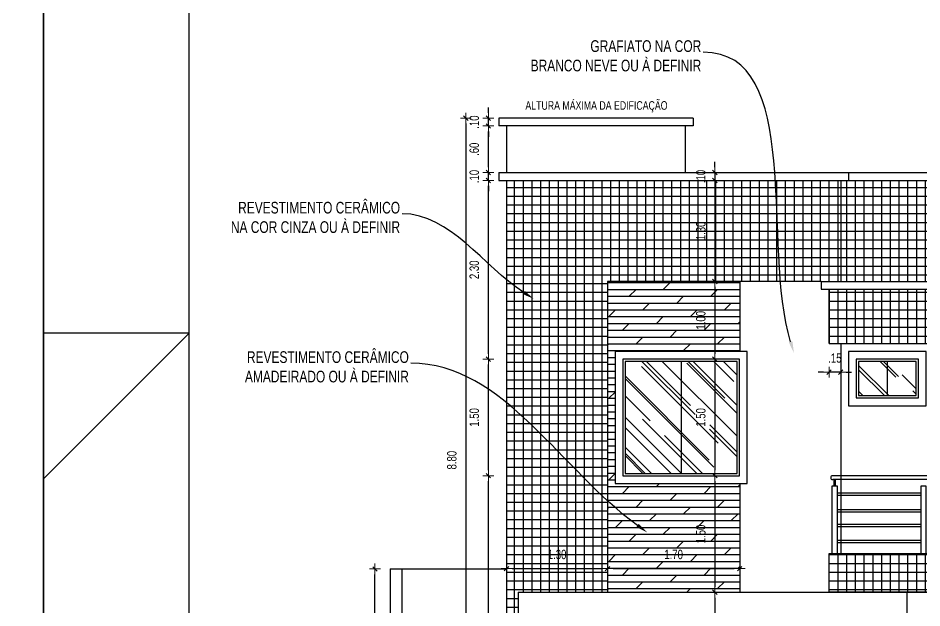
# Model space of a CAD drawing. Extents: x 425 to 531, y 796 to 840.
# Drawn here: x 471.77 to 483.4, y 814.48 to 822.07 of the extents above; entities that cross this region are included whole.
import ezdxf
from ezdxf import colors
from ezdxf.entities.mleader import LeaderData, LeaderLine
from ezdxf.math import Vec2, Vec3

# ---------------------------------------------------------------- set-up
doc = ezdxf.new("R2010")
doc.units = 0
doc.header["$MEASUREMENT"] = 0
doc.header["$PDSIZE"] = -5
doc.linetypes.add('CONTINU', pattern=[0])
doc.layers.get('0').update_dxf_attribs({"linetype": 'CONTINUOUS'})
doc.layers.get('Defpoints').update_dxf_attribs({"linetype": 'CONTINUOUS'})
for name, color, linetype in [('COTA', 7, 'CONTINUOUS'), ('Indic_Corte_Vista', 2, 'CONTINUOUS'), ('VIGA H20', 2, 'CONTINUOUS')]:
    doc.layers.add(name, color=color, linetype=linetype)
doc.layers.add('E-Pen-C', color=4, linetype='CONTINUOUS', lineweight=15)
doc.layers.add('E-Pen-G', color=3, linetype='CONTINUOUS', lineweight=30)
doc.styles.add('F2', font='swisscl.ttf')
doc.dimstyles.new('DIMENSION-1', dxfattribs={"dimtxt": 0.11, "dimasz": 0.07, "dimexe": 1, "dimexo": 0, "dimgap": 0.12, "dimtad": 1, "dimzin": 7, "dimdsep": 46, "dimtxsty": 'F2', "dimblk1": 'TRACO', "dimblk2": 'TRACO', "dimsah": 1, "dimcen": 1, "dimse1": 1, "dimse2": 1, "dimclrd": 256, "dimclre": 256, "dimclrt": 6, "dimadec": 0, "dimazin": 0, "dimtfac": 1, "dimtix": 1, "dimtmove": 2, "dimatfit": 3, "dimldrblk": 'TRACO', "dimfxl": 1, "dimtolj": 1, "dimtzin": 0, "dimarcsym": 0})
pattern_1 = [(180, (-0.29994, 0.1), (-1e-17, -0.1125), []), (270, (-0.29994, 0.1), (0.1125, -1e-17), [])]

# ---------------------------------------------------------------- blocks, each defined once
blk = doc.blocks.new('TRACO')
at = {"layer": 'E-Pen-C'}
for p, q in [((-1, 0), (1, 0)), ((0, 1), (0, -1))]:
    blk.add_line(p, q, dxfattribs=at)
at = {"layer": 'E-Pen-G'}
blk.add_line((-0.42, -0.42), (0.42, 0.42), dxfattribs=at)
blk = doc.blocks.new('*D178')
at = {"color": 4, "linetype": 'Continuous', "lineweight": -2, "transparency": 16777216}
blk.add_line((476.365, 812.048), (476.365, 814.908), dxfattribs=at)
at = {"layer": 'Defpoints', "color": 0, "linetype": 'CONTINU', "transparency": 16777216}
for p in [(476.365, 814.978), (476.559, 814.978), (476.559, 811.978)]:
    blk.add_point(p, dxfattribs=at)
at = {"color": 4, "linetype": 'CONTINU', "lineweight": -2, "transparency": 16777216, "xscale": 0.07, "yscale": 0.07, "zscale": 0.07}
for p, rotation in [((476.365, 814.978), 90), ((476.365, 811.978), 270)]:
    blk.add_blockref('TRACO', p, dxfattribs=dict(at, rotation=rotation))
at = {"color": 4, "linetype": 'CONTINU', "transparency": 16777216, "insert": (476.183, 813.478), "char_height": 0.12, "attachment_point": 5, "rotation": 90, "style": 'F2'}
blk.add_mtext('\\A1;3.00', dxfattribs=at)
blk = doc.blocks.new('*D179')
at = {"color": 4, "linetype": 'Continuous', "lineweight": -2, "transparency": 16777216}
blk.add_line((477.824, 812.048), (477.824, 816.108), dxfattribs=at)
at = {"layer": 'Defpoints', "color": 0, "linetype": 'CONTINU', "transparency": 16777216}
for p in [(477.824, 816.178), (478.059, 816.178), (478.059, 811.978)]:
    blk.add_point(p, dxfattribs=at)
at = {"color": 4, "linetype": 'CONTINU', "lineweight": -2, "transparency": 16777216, "xscale": 0.07, "yscale": 0.07, "zscale": 0.07}
for p, rotation in [((477.824, 816.178), 90), ((477.824, 811.978), 270)]:
    blk.add_blockref('TRACO', p, dxfattribs=dict(at, rotation=rotation))
at = {"color": 4, "linetype": 'CONTINU', "transparency": 16777216, "insert": (477.643, 814.078), "char_height": 0.12, "attachment_point": 5, "rotation": 90, "style": 'F2'}
blk.add_mtext('\\A1;4.20', dxfattribs=at)
blk = doc.blocks.new('*D180')
at = {"color": 4, "linetype": 'Continuous', "lineweight": -2, "transparency": 16777216}
blk.add_line((477.824, 816.248), (477.824, 817.608), dxfattribs=at)
at = {"layer": 'Defpoints', "color": 0, "linetype": 'CONTINU', "transparency": 16777216}
for p in [(477.824, 817.678), (478.059, 817.678), (478.059, 816.178)]:
    blk.add_point(p, dxfattribs=at)
at = {"color": 4, "linetype": 'CONTINU', "lineweight": -2, "transparency": 16777216, "xscale": 0.07, "yscale": 0.07, "zscale": 0.07}
for p, rotation in [((477.824, 817.678), 90), ((477.824, 816.178), 270)]:
    blk.add_blockref('TRACO', p, dxfattribs=dict(at, rotation=rotation))
at = {"color": 4, "linetype": 'CONTINU', "transparency": 16777216, "insert": (477.643, 816.928), "char_height": 0.12, "attachment_point": 5, "rotation": 90, "style": 'F2'}
blk.add_mtext('\\A1;1.50', dxfattribs=at)
blk = doc.blocks.new('*D181')
at = {"color": 4, "linetype": 'Continuous', "lineweight": -2, "transparency": 16777216}
blk.add_line((477.824, 817.748), (477.824, 819.908), dxfattribs=at)
at = {"layer": 'Defpoints', "color": 0, "linetype": 'CONTINU', "transparency": 16777216}
for p in [(477.824, 819.978), (478.059, 819.978), (478.059, 817.678)]:
    blk.add_point(p, dxfattribs=at)
at = {"color": 4, "linetype": 'CONTINU', "lineweight": -2, "transparency": 16777216, "xscale": 0.07, "yscale": 0.07, "zscale": 0.07}
for p, rotation in [((477.824, 819.978), 90), ((477.824, 817.678), 270)]:
    blk.add_blockref('TRACO', p, dxfattribs=dict(at, rotation=rotation))
at = {"color": 4, "linetype": 'CONTINU', "transparency": 16777216, "insert": (477.643, 818.828), "char_height": 0.12, "attachment_point": 5, "rotation": 90, "style": 'F2'}
blk.add_mtext('\\A1;2.30', dxfattribs=at)
blk = doc.blocks.new('*D182')
at = {"color": 4, "linetype": 'Continuous', "lineweight": -2, "transparency": 16777216}
for p, q in [((477.824, 820.148), (477.824, 820.218)), ((477.824, 819.978), (477.824, 820.078)), ((477.824, 819.908), (477.824, 819.838))]:
    blk.add_line(p, q, dxfattribs=at)
at = {"layer": 'Defpoints', "color": 0, "linetype": 'CONTINU', "transparency": 16777216}
for p in [(477.824, 820.078), (478.059, 820.078), (478.059, 819.978)]:
    blk.add_point(p, dxfattribs=at)
at = {"color": 4, "linetype": 'CONTINU', "lineweight": -2, "transparency": 16777216, "xscale": 0.07, "yscale": 0.07, "zscale": 0.07}
for p, rotation in [((477.824, 820.078), 270), ((477.824, 819.978), 90)]:
    blk.add_blockref('TRACO', p, dxfattribs=dict(at, rotation=rotation))
at = {"color": 4, "linetype": 'CONTINU', "transparency": 16777216, "insert": (477.643, 820.028), "char_height": 0.12, "attachment_point": 5, "rotation": 90, "style": 'F2'}
blk.add_mtext('\\A1;.10', dxfattribs=at)
blk = doc.blocks.new('*D183')
at = {"color": 4, "linetype": 'Continuous', "lineweight": -2, "transparency": 16777216}
for p, q in [((480.74, 820.148), (480.74, 820.218)), ((480.74, 820.078), (480.74, 819.978)), ((480.74, 819.908), (480.74, 819.838))]:
    blk.add_line(p, q, dxfattribs=at)
at = {"layer": 'Defpoints', "color": 0, "linetype": 'CONTINU', "transparency": 16777216}
for p in [(480.621, 820.078), (480.621, 819.978), (480.74, 819.978)]:
    blk.add_point(p, dxfattribs=at)
at = {"color": 4, "linetype": 'CONTINU', "lineweight": -2, "transparency": 16777216, "xscale": 0.07, "yscale": 0.07, "zscale": 0.07}
for p, rotation in [((480.74, 820.078), 270), ((480.74, 819.978), 90)]:
    blk.add_blockref('TRACO', p, dxfattribs=dict(at, rotation=rotation))
at = {"color": 4, "linetype": 'CONTINU', "transparency": 16777216, "insert": (480.559, 820.028), "char_height": 0.12, "attachment_point": 5, "rotation": 90, "style": 'F2'}
blk.add_mtext('\\A1;.10', dxfattribs=at)
blk = doc.blocks.new('*D184')
at = {"color": 4, "linetype": 'Continuous', "lineweight": -2, "transparency": 16777216}
blk.add_line((480.74, 819.908), (480.74, 818.748), dxfattribs=at)
at = {"layer": 'Defpoints', "color": 0, "linetype": 'CONTINU', "transparency": 16777216}
for p in [(480.621, 819.978), (480.74, 818.678), (481.059, 818.678)]:
    blk.add_point(p, dxfattribs=at)
at = {"color": 4, "linetype": 'CONTINU', "lineweight": -2, "transparency": 16777216, "xscale": 0.07, "yscale": 0.07, "zscale": 0.07}
for p, rotation in [((480.74, 819.978), 90), ((480.74, 818.678), 270)]:
    blk.add_blockref('TRACO', p, dxfattribs=dict(at, rotation=rotation))
at = {"color": 4, "linetype": 'CONTINU', "transparency": 16777216, "insert": (480.559, 819.328), "char_height": 0.12, "attachment_point": 5, "rotation": 90, "style": 'F2'}
blk.add_mtext('\\A1;1.30', dxfattribs=at)
blk = doc.blocks.new('*D185')
at = {"color": 4, "linetype": 'Continuous', "lineweight": -2, "transparency": 16777216}
blk.add_line((480.74, 818.608), (480.74, 817.748), dxfattribs=at)
at = {"layer": 'Defpoints', "color": 0, "linetype": 'CONTINU', "transparency": 16777216}
for p in [(481.059, 818.678), (480.74, 817.678), (481.055, 817.678)]:
    blk.add_point(p, dxfattribs=at)
at = {"color": 4, "linetype": 'CONTINU', "lineweight": -2, "transparency": 16777216, "xscale": 0.07, "yscale": 0.07, "zscale": 0.07}
for p, rotation in [((480.74, 818.678), 90), ((480.74, 817.678), 270)]:
    blk.add_blockref('TRACO', p, dxfattribs=dict(at, rotation=rotation))
at = {"color": 4, "linetype": 'CONTINU', "transparency": 16777216, "insert": (480.559, 818.178), "char_height": 0.12, "attachment_point": 5, "rotation": 90, "style": 'F2'}
blk.add_mtext('\\A1;1.00', dxfattribs=at)
blk = doc.blocks.new('*D186')
at = {"color": 4, "linetype": 'Continuous', "lineweight": -2, "transparency": 16777216}
blk.add_line((480.74, 817.608), (480.74, 816.248), dxfattribs=at)
at = {"layer": 'Defpoints', "color": 0, "linetype": 'CONTINU', "transparency": 16777216}
for p in [(481.055, 817.678), (480.74, 816.178), (481.055, 816.178)]:
    blk.add_point(p, dxfattribs=at)
at = {"color": 4, "linetype": 'CONTINU', "lineweight": -2, "transparency": 16777216, "xscale": 0.07, "yscale": 0.07, "zscale": 0.07}
for p, rotation in [((480.74, 817.678), 90), ((480.74, 816.178), 270)]:
    blk.add_blockref('TRACO', p, dxfattribs=dict(at, rotation=rotation))
at = {"color": 4, "linetype": 'CONTINU', "transparency": 16777216, "insert": (480.559, 816.928), "char_height": 0.12, "attachment_point": 5, "rotation": 90, "style": 'F2'}
blk.add_mtext('\\A1;1.50', dxfattribs=at)
blk = doc.blocks.new('*D187')
at = {"color": 4, "linetype": 'Continuous', "lineweight": -2, "transparency": 16777216}
blk.add_line((480.74, 816.108), (480.74, 814.748), dxfattribs=at)
at = {"layer": 'Defpoints', "color": 0, "linetype": 'CONTINU', "transparency": 16777216}
for p in [(481.055, 816.178), (480.74, 814.678), (481.059, 814.678)]:
    blk.add_point(p, dxfattribs=at)
at = {"color": 4, "linetype": 'CONTINU', "lineweight": -2, "transparency": 16777216, "xscale": 0.07, "yscale": 0.07, "zscale": 0.07}
for p, rotation in [((480.74, 816.178), 90), ((480.74, 814.678), 270)]:
    blk.add_blockref('TRACO', p, dxfattribs=dict(at, rotation=rotation))
at = {"color": 4, "linetype": 'CONTINU', "transparency": 16777216, "insert": (480.559, 815.428), "char_height": 0.12, "attachment_point": 5, "rotation": 90, "style": 'F2'}
blk.add_mtext('\\A1;1.50', dxfattribs=at)
blk = doc.blocks.new('*D188')
at = {"color": 4, "linetype": 'Continuous', "lineweight": -2, "transparency": 16777216}
blk.add_line((480.74, 814.608), (480.74, 812.148), dxfattribs=at)
at = {"layer": 'Defpoints', "color": 0, "linetype": 'CONTINU', "transparency": 16777216}
for p in [(481.059, 814.678), (480.74, 812.078), (483.209, 812.078)]:
    blk.add_point(p, dxfattribs=at)
at = {"color": 4, "linetype": 'CONTINU', "lineweight": -2, "transparency": 16777216, "xscale": 0.07, "yscale": 0.07, "zscale": 0.07}
for p, rotation in [((480.74, 814.678), 90), ((480.74, 812.078), 270)]:
    blk.add_blockref('TRACO', p, dxfattribs=dict(at, rotation=rotation))
at = {"color": 4, "linetype": 'CONTINU', "transparency": 16777216, "insert": (480.559, 813.378), "char_height": 0.12, "attachment_point": 5, "rotation": 90, "style": 'F2'}
blk.add_mtext('\\A1;2.60', dxfattribs=at)
blk = doc.blocks.new('*D190')
at = {"color": 4, "linetype": 'Continuous', "lineweight": -2, "transparency": 16777216}
blk.add_line((478.129, 814.982), (479.289, 814.982), dxfattribs=at)
at = {"layer": 'Defpoints', "color": 0, "linetype": 'CONTINU', "transparency": 16777216}
for p in [(478.059, 818.45), (479.359, 818.45), (479.359, 814.982)]:
    blk.add_point(p, dxfattribs=at)
at = {"color": 4, "linetype": 'CONTINU', "lineweight": -2, "transparency": 16777216, "xscale": 0.07, "yscale": 0.07, "zscale": 0.07, "rotation": 180}
blk.add_blockref('TRACO', (478.059, 814.982), dxfattribs=at)
at = {"color": 4, "linetype": 'CONTINU', "lineweight": -2, "transparency": 16777216, "xscale": 0.07, "yscale": 0.07, "zscale": 0.07}
blk.add_blockref('TRACO', (479.359, 814.982), dxfattribs=at)
at = {"color": 4, "linetype": 'CONTINU', "transparency": 16777216, "insert": (478.709, 815.164), "char_height": 0.12, "attachment_point": 5, "style": 'F2'}
blk.add_mtext('\\A1;1.30', dxfattribs=at)
blk = doc.blocks.new('*D191')
at = {"color": 4, "linetype": 'Continuous', "lineweight": -2, "transparency": 16777216}
blk.add_line((479.429, 814.982), (480.989, 814.982), dxfattribs=at)
at = {"layer": 'Defpoints', "color": 0, "linetype": 'CONTINU', "transparency": 16777216}
for p in [(479.359, 818.45), (481.059, 814.982), (481.059, 814.678)]:
    blk.add_point(p, dxfattribs=at)
at = {"color": 4, "linetype": 'CONTINU', "lineweight": -2, "transparency": 16777216, "xscale": 0.07, "yscale": 0.07, "zscale": 0.07, "rotation": 180}
blk.add_blockref('TRACO', (479.359, 814.982), dxfattribs=at)
at = {"color": 4, "linetype": 'CONTINU', "lineweight": -2, "transparency": 16777216, "xscale": 0.07, "yscale": 0.07, "zscale": 0.07}
blk.add_blockref('TRACO', (481.059, 814.982), dxfattribs=at)
at = {"color": 4, "linetype": 'CONTINU', "transparency": 16777216, "insert": (480.209, 815.164), "char_height": 0.12, "attachment_point": 5, "style": 'F2'}
blk.add_mtext('\\A1;1.70', dxfattribs=at)
blk = doc.blocks.new('*D193')
at = {"color": 4, "linetype": 'Continuous', "lineweight": -2, "transparency": 16777216}
for p, q in [((482.139, 817.511), (482.069, 817.511)), ((482.359, 817.511), (482.209, 817.511)), ((482.429, 817.511), (482.499, 817.511))]:
    blk.add_line(p, q, dxfattribs=at)
at = {"layer": 'Defpoints', "color": 0, "linetype": 'CONTINU', "transparency": 16777216}
for p in [(482.209, 817.878), (482.359, 817.878), (482.209, 817.511)]:
    blk.add_point(p, dxfattribs=at)
at = {"color": 4, "linetype": 'CONTINU', "lineweight": -2, "transparency": 16777216, "xscale": 0.07, "yscale": 0.07, "zscale": 0.07}
blk.add_blockref('TRACO', (482.209, 817.511), dxfattribs=at)
at = {"color": 4, "linetype": 'CONTINU', "lineweight": -2, "transparency": 16777216, "xscale": 0.07, "yscale": 0.07, "zscale": 0.07, "rotation": 180}
blk.add_blockref('TRACO', (482.359, 817.511), dxfattribs=at)
at = {"color": 4, "linetype": 'CONTINU', "transparency": 16777216, "insert": (482.284, 817.692), "char_height": 0.12, "attachment_point": 5, "style": 'F2'}
blk.add_mtext('\\A1;.15', dxfattribs=at)
blk = doc.blocks.new('*D447')
at = {"color": 4, "linetype": 'Continuous', "lineweight": -2, "transparency": 16777216}
blk.add_line((477.824, 820.148), (477.824, 820.608), dxfattribs=at)
at = {"layer": 'Defpoints', "color": 0, "linetype": 'CONTINU', "transparency": 16777216}
for p in [(477.824, 820.678), (478.059, 820.678), (478.059, 820.078)]:
    blk.add_point(p, dxfattribs=at)
at = {"color": 4, "linetype": 'CONTINU', "lineweight": -2, "transparency": 16777216, "xscale": 0.07, "yscale": 0.07, "zscale": 0.07}
for p, rotation in [((477.824, 820.678), 90), ((477.824, 820.078), 270)]:
    blk.add_blockref('TRACO', p, dxfattribs=dict(at, rotation=rotation))
at = {"color": 4, "linetype": 'CONTINU', "transparency": 16777216, "insert": (477.643, 820.378), "char_height": 0.12, "attachment_point": 5, "rotation": 90, "style": 'F2'}
blk.add_mtext('\\A1;.60', dxfattribs=at)
blk = doc.blocks.new('*D448')
at = {"color": 4, "linetype": 'Continuous', "lineweight": -2, "transparency": 16777216}
for p, q in [((477.824, 820.848), (477.824, 820.918)), ((477.824, 820.678), (477.824, 820.778)), ((477.824, 820.608), (477.824, 820.538))]:
    blk.add_line(p, q, dxfattribs=at)
at = {"layer": 'Defpoints', "color": 0, "linetype": 'CONTINU', "transparency": 16777216}
for p in [(477.824, 820.778), (477.959, 820.778), (478.059, 820.678)]:
    blk.add_point(p, dxfattribs=at)
at = {"color": 4, "linetype": 'CONTINU', "lineweight": -2, "transparency": 16777216, "xscale": 0.07, "yscale": 0.07, "zscale": 0.07}
for p, rotation in [((477.824, 820.778), 270), ((477.824, 820.678), 90)]:
    blk.add_blockref('TRACO', p, dxfattribs=dict(at, rotation=rotation))
at = {"color": 4, "linetype": 'CONTINU', "transparency": 16777216, "insert": (477.643, 820.728), "char_height": 0.12, "attachment_point": 5, "rotation": 90, "style": 'F2'}
blk.add_mtext('\\A1;.10', dxfattribs=at)
blk = doc.blocks.new('*D449')
at = {"color": 4, "linetype": 'Continuous', "lineweight": -2, "transparency": 16777216}
blk.add_line((477.535, 820.708), (477.535, 812.048), dxfattribs=at)
at = {"layer": 'Defpoints', "color": 0, "linetype": 'CONTINU', "transparency": 16777216}
for p in [(477.959, 820.778), (477.535, 811.978), (478.031, 811.978)]:
    blk.add_point(p, dxfattribs=at)
at = {"color": 4, "linetype": 'CONTINU', "lineweight": -2, "transparency": 16777216, "xscale": 0.07, "yscale": 0.07, "zscale": 0.07}
for p, rotation in [((477.535, 820.778), 90), ((477.535, 811.978), 270)]:
    blk.add_blockref('TRACO', p, dxfattribs=dict(at, rotation=rotation))
at = {"color": 4, "linetype": 'CONTINU', "transparency": 16777216, "insert": (477.354, 816.378), "char_height": 0.12, "attachment_point": 5, "rotation": 90, "style": 'F2'}
blk.add_mtext('\\A1;8.80', dxfattribs=at)

msp = doc.modelspace()

# ---------------------------------------------------------------- hatches: boundary and pattern name
at = {"linetype": 'CONTINU'}
h = msp.add_hatch(dxfattribs=at)
h.set_pattern_fill('AR-RROOF', color=8, scale=0.35, angle=45, style=0)
h.set_pattern_definition([(135, (1110.72722, -2.64837), (-0.29698485, 0.7919596), [5.25, -0.7, 1.75, -0.35]), (135, (1110.5218, -2.19547), (0.57664558, 0.08167083), [1.05, -0.1155, 2.1, -0.2625]), (135, (1110.81384, -2.31426), (-1.1211178, 1.45275088), [2.8, -0.49, 1.4, -0.35])])
h.paths.add_polyline_path([(483.329, 817.648), (482.959, 817.648), (482.959, 817.208), (483.329, 817.208)])
h.paths.add_polyline_path([(482.959, 817.648), (482.589, 817.648), (482.589, 817.208), (482.959, 817.208)])
at = {"layer": 'COTA', "linetype": 'Continuous'}
h = msp.add_hatch(dxfattribs=at)
h.set_pattern_fill('DOLMIT', color=8, scale=0.35, style=0)
h.set_pattern_definition([(0, (-0.29994, 0.1), (0, 0.0875), []), (45, (-0.29994, 0.1), (-0.175, 0.175), [0.12374369, -0.24748737])])
h.paths.add_polyline_path([(481.059, 818.678), (479.359, 818.678), (479.359, 814.678), (481.059, 814.678), (481.059, 816.078), (479.455, 816.078), (479.455, 817.778), (481.059, 817.778)])
h = msp.add_hatch(dxfattribs=at)
h.set_pattern_fill('AR-RROOF', color=8, scale=0.35, angle=45, style=0)
h.set_pattern_definition([(135, (1111.56892, -2.64837), (-0.29698485, 0.7919596), [5.25, -0.7, 1.75, -0.35]), (135, (1111.3635, -2.19547), (0.57664558, 0.08167083), [1.05, -0.1155, 2.1, -0.2625]), (135, (1111.65554, -2.31426), (-1.1211178, 1.45275088), [2.8, -0.49, 1.4, -0.35])])
h.paths.add_polyline_path([(481.025, 817.648), (480.305, 817.648), (480.305, 816.208), (481.025, 816.208)])
h.paths.add_polyline_path([(480.305, 817.648), (479.585, 817.648), (479.585, 816.208), (480.305, 816.208)])
at = {"layer": 'Indic_Corte_Vista', "linetype": 'Continuous'}
h = msp.add_hatch(dxfattribs=at)
h.set_pattern_fill('ANSI37', color=8, scale=0.9, angle=135, style=0)
h.set_pattern_definition(pattern_1)
h.paths.add_polyline_path([(482.109, 818.678), (482.359, 818.678), (482.359, 819.978), (478.059, 819.978), (478.059, 811.978), (479.359, 811.978), (479.359, 812.078), (478.209, 812.078), (478.209, 814.678), (479.359, 814.678), (479.359, 818.678)])
h = msp.add_hatch(dxfattribs=at)
h.set_pattern_fill('ANSI37', color=8, scale=0.9, angle=135, style=0)
h.set_pattern_definition(pattern_1)
h.paths.add_polyline_path([(485.059, 819.978), (482.459, 819.978), (482.359, 819.978), (482.359, 818.678), (485.059, 818.678)])
h = msp.add_hatch(dxfattribs=at)
h.set_pattern_fill('ANSI37', color=8, scale=0.9, angle=135, style=0)
h.set_pattern_definition(pattern_1)
h.paths.add_polyline_path([(482.209, 818.578), (482.209, 817.878), (485.26, 817.878), (485.26, 818.578)])
h.paths.add_polyline_path([(482.209, 815.178), (482.209, 814.678), (484.909, 814.678), (484.909, 815.178)])
h.paths.add_polyline_path([(485.259, 814.678), (485.259, 815.178), (485.059, 815.178), (485.059, 814.678)])

# ---------------------------------------------------------------- linework, layer by layer
at = {"color": 8, "linetype": 'CONTINU'}
for p, q in [((480.459, 820.778), (477.959, 820.778)), ((477.959, 820.778), (477.959, 820.678)), ((480.459, 820.778), (480.459, 820.678)), ((480.359, 820.678), (477.959, 820.678)), ((478.059, 820.678), (478.059, 820.078)), ((480.359, 820.678), (480.359, 820.078)), ((480.459, 820.678), (480.359, 820.678)), ((480.305, 817.648), (480.305, 816.208)), ((482.959, 817.648), (482.959, 817.208)), ((476.709, 814.978), (478.059, 814.978))]:
    msp.add_line(p, q, dxfattribs=at)
at = {"color": 1, "linetype": 'CONTINU'}
for p, q in [((477.959, 820.078), (477.959, 819.978)), ((477.959, 820.078), (482.459, 820.078)), ((482.459, 820.078), (482.459, 819.978)), ((477.959, 819.978), (482.459, 819.978)), ((478.059, 819.978), (478.059, 811.978)), ((482.359, 819.978), (482.359, 818.678)), ((482.109, 818.678), (485.36, 818.678)), ((482.109, 818.578), (485.36, 818.578)), ((482.209, 817.878), (485.26, 817.878)), ((482.359, 817.878), (482.359, 815.178)), ((482.209, 815.178), (485.059, 815.178)), ((476.559, 814.978), (476.559, 811.978)), ((476.559, 814.978), (476.709, 814.978)), ((476.709, 814.978), (476.709, 811.978)), ((478.209, 814.678), (484.909, 814.678)), ((478.209, 814.678), (478.209, 812.078)), ((483.209, 814.678), (483.209, 812.078))]:
    msp.add_line(p, q, dxfattribs=at)
at = {"color": 2, "linetype": 'CONTINU'}
for p, q in [((482.459, 820.078), (485.159, 820.078)), ((482.459, 819.978), (485.159, 819.978))]:
    msp.add_line(p, q, dxfattribs=at)
at = {"color": 7, "linetype": 'CONTINU'}
for p, q in [((479.359, 818.678), (479.359, 814.678)), ((482.109, 818.678), (479.359, 818.678))]:
    msp.add_line(p, q, dxfattribs=at)
at = {"color": 7, "linetype": 'Continuous', "ltscale": 0.35}
for p, q in [((481.059, 818.678), (481.059, 817.778)), ((481.059, 816.078), (481.059, 814.678))]:
    msp.add_line(p, q, dxfattribs=at)
at = {"color": 1, "linetype": 'Continuous', "ltscale": 0.35}
for p, q in [((482.109, 818.678), (482.109, 818.578)), ((482.209, 818.578), (482.209, 817.878))]:
    msp.add_line(p, q, dxfattribs=at)
at = {"color": 2, "linetype": 'Continuous'}
for q in [(472.097, 816.136), (472.097, 818.011)]:
    msp.add_line((473.972, 818.011), q, dxfattribs=at)
at = {"color": 6, "linetype": 'Continuous', "ltscale": 0.35}
for p, q in [((485.232, 816.178), (482.256, 816.178)), ((485.232, 816.128), (482.256, 816.128)), ((483.394, 815.955), (482.312, 815.955)), ((483.394, 815.925), (482.312, 815.925)), ((483.394, 815.738), (482.312, 815.738)), ((483.394, 815.708), (482.312, 815.708)), ((483.394, 815.55), (482.312, 815.55)), ((483.394, 815.52), (482.312, 815.52)), ((483.394, 815.343), (482.312, 815.343)), ((483.394, 815.313), (482.312, 815.313))]:
    msp.add_line(p, q, dxfattribs=at)
at = {"color": 2, "linetype": 'Continuous'}
for points in [[(424.538, 795.736), (472.097, 795.736), (472.097, 840.286), (424.538, 840.286)], [(472.097, 795.736), (531.172, 795.736), (531.172, 840.286), (472.097, 840.286)]]:
    msp.add_lwpolyline(points, close=True, dxfattribs=at)
at = {"color": 1, "linetype": 'Continuous'}
msp.add_lwpolyline([(473.972, 839.536), (530.422, 839.536), (530.422, 796.486), (473.972, 796.486)], close=True, dxfattribs=at)
at = {"color": 7, "linetype": 'CONTINU'}
for points in [[(481.155, 817.778), (479.455, 817.778), (479.455, 816.078), (481.155, 816.078)], [(481.055, 817.678), (479.555, 817.678), (479.555, 816.178), (481.055, 816.178)]]:
    msp.add_lwpolyline(points, close=True, dxfattribs=at)
at = {"color": 8, "linetype": 'CONTINU'}
for points in [[(483.459, 817.778), (482.459, 817.778), (482.459, 817.078), (483.459, 817.078)], [(481.025, 817.648), (479.585, 817.648), (479.585, 816.208), (481.025, 816.208)], [(483.359, 817.678), (482.559, 817.678), (482.559, 817.178), (483.359, 817.178)], [(483.329, 817.648), (482.589, 817.648), (482.589, 817.208), (483.329, 817.208)]]:
    msp.add_lwpolyline(points, close=True, dxfattribs=at)
at = {"color": 6, "linetype": 'CONTINU'}
msp.add_lwpolyline([(482.27, 816.048), (482.292, 816.048), (482.292, 816.128), (482.27, 816.128)], close=True, dxfattribs=at)
for points in [[(482.25, 815.178), (482.25, 816.048), (482.312, 816.048), (482.312, 815.178)], [(483.394, 815.178), (483.394, 816.048), (483.456, 816.048), (483.456, 815.178)]]:
    msp.add_lwpolyline(points, dxfattribs=at)
at = {"color": 1, "linetype": 'CONTINU'}
msp.add_lwpolyline([(484.909, 814.678), (482.209, 814.678), (482.209, 815.178), (485.259, 815.178), (485.259, 814.678), (485.059, 814.678)], dxfattribs=at)
at = {"color": 6, "linetype": 'Continuous', "ltscale": 0.35}
msp.add_arc((482.256, 816.153), 0.025, 90, 270, dxfattribs=at)

# ---------------------------------------------------------------- texts
at = {"color": 4, "style": 'F2'}
msp.add_text('ALTURA MÁXIMA DA EDIFICAÇÃO', height=0.11, dxfattribs=at).set_placement((478.301, 820.887))

# ---------------------------------------------------------------- dimensions: what is measured, and where the dimension line sits
at = {"color": 2, "linetype": 'CONTINU'}
for base, p1, p2, picture, middle in [((477.535, 811.978), (477.959, 820.778), (478.031, 811.978), '*D449', (477.354, 816.378)), ((477.824, 820.778), (478.059, 820.678), (477.959, 820.778), '*D448', (477.643, 820.728)), ((477.824, 820.678), (478.059, 820.078), (478.059, 820.678), '*D447', (477.643, 820.378))]:
    dim = msp.add_linear_dim(base=base, p1=p1, p2=p2, angle=90, dimstyle='DIMENSION-1', override={"dimtxt": 0.12, "dimclrd": 4, "dimclrt": 4, "dimfxl": 0.1, "dimfxlon": 1}, dxfattribs=at)
    dim.commit()
    dim.dimension.update_dxf_attribs({"geometry": picture, "text_midpoint": middle})
at = {"color": 8, "linetype": 'CONTINU'}
for base, p1, p2, angle, picture, middle in [((477.824, 820.078), (478.059, 819.978), (478.059, 820.078), 90, '*D182', (477.643, 820.028)), ((480.74, 819.978), (480.621, 820.078), (480.621, 819.978), 90, '*D183', (480.559, 820.028)), ((477.824, 819.978), (478.059, 817.678), (478.059, 819.978), 90, '*D181', (477.643, 818.828)), ((480.74, 818.678), (480.621, 819.978), (481.059, 818.678), 90, '*D184', (480.559, 819.328)), ((480.74, 817.678), (481.059, 818.678), (481.055, 817.678), 90, '*D185', (480.559, 818.178)), ((481.059, 814.982), (479.359, 818.45), (481.059, 814.678), 180, '*D191', (480.209, 815.164)), ((477.824, 817.678), (478.059, 816.178), (478.059, 817.678), 90, '*D180', (477.643, 816.928)), ((480.74, 816.178), (481.055, 817.678), (481.055, 816.178), 90, '*D186', (480.559, 816.928)), ((477.824, 816.178), (478.059, 811.978), (478.059, 816.178), 90, '*D179', (477.643, 814.078)), ((480.74, 814.678), (481.055, 816.178), (481.059, 814.678), 90, '*D187', (480.559, 815.428)), ((476.365, 814.978), (476.559, 811.978), (476.559, 814.978), 90, '*D178', (476.183, 813.478)), ((480.74, 812.078), (481.059, 814.678), (483.209, 812.078), 90, '*D188', (480.559, 813.378))]:
    dim = msp.add_linear_dim(base=base, p1=p1, p2=p2, angle=angle, dimstyle='DIMENSION-1', override={"dimtxt": 0.12, "dimclrd": 4, "dimclrt": 4, "dimfxl": 0.1, "dimfxlon": 1}, dxfattribs=at)
    dim.commit()
    dim.dimension.update_dxf_attribs({"geometry": picture, "text_midpoint": middle})
dim = msp.add_aligned_dim(p1=(478.059, 818.45), p2=(479.359, 818.45), distance=-3.468, dimstyle='DIMENSION-1', override={"dimtxt": 0.12, "dimclrd": 4, "dimclrt": 4, "dimfxl": 0.1, "dimfxlon": 1}, dxfattribs=at)
dim.commit()
dim.dimension.update_dxf_attribs({"geometry": '*D190', "text_midpoint": (478.709, 815.164)})
dim = msp.add_linear_dim(base=(482.209, 817.511), p1=(482.359, 817.878), p2=(482.209, 817.878), dimstyle='DIMENSION-1', override={"dimtxt": 0.12, "dimclrd": 4, "dimclrt": 4, "dimfxl": 0.1, "dimfxlon": 1}, dxfattribs=at)
dim.commit()
dim.dimension.update_dxf_attribs({"geometry": '*D193', "text_midpoint": (482.284, 817.692)})

# ---------------------------------------------------------------- leaders
at = {"layer": 'VIGA H20'}
ml = msp.add_multileader_mtext('Standard', dxfattribs=at)
ml.set_content('{\\fSwis721 LtCn BT|b0|i0|c0|p34;\\C4;GRAFIATO NA COR\\PBRANCO NEVE OU À DEFINIR}', color=7)
ml.set_leader_properties(color=4)
ml.build(insert=Vec2(0, 0))
ml.multileader.update_dxf_attribs({"leader_type": 2, "text_right_attachment_type": 7, "dogleg_length": 0.36, "arrow_head_size": 0.15, "scale": 2})
ctx = ml.context
ctx.base_point, ctx.scale, ctx.char_height, ctx.arrow_head_size, ctx.landing_gap_size, ctx.plane_origin = Vec3(478.432, 821.704), 2, 0.15, 0.15, 0.025, Vec3(484.031, 819.085)
ctx.right_attachment, ctx.text_align_type = 7, 2
notes = []
notes.append((ctx, [(1, (1, 1, 0), (481.309, 821.628), (-1, 0), 0.72, [(0, [(481.757, 817.759)], 0, [])])]))
ctx.mtext.insert, ctx.mtext.alignment, ctx.mtext.flow_direction = Vec3(480.564, 821.781), 3, 5
ml = msp.add_multileader_mtext('Standard', dxfattribs=at)
ml.set_content('{\\fSwis721 LtCn BT|b0|i0|c0|p34;\\C4;REVESTIMENTO CERÂMICO\\PNA COR CINZA OU À DEFINIR}', color=7)
ml.set_leader_properties(color=4)
ml.build(insert=Vec2(0, 0))
ml.multileader.update_dxf_attribs({"leader_type": 2, "text_right_attachment_type": 7, "dogleg_length": 0.36, "arrow_head_size": 0.15, "scale": 2})
ctx = ml.context
ctx.base_point, ctx.scale, ctx.char_height, ctx.arrow_head_size, ctx.landing_gap_size, ctx.plane_origin = Vec3(474.552, 819.626), 2, 0.15, 0.15, 0.025, Vec3(479.816, 818.49)
ctx.right_attachment, ctx.text_align_type = 7, 2
notes.append((ctx, [(1, (1, 1, 0), (477.433, 819.549), (-1, 0), 0.72, [(0, [(478.405, 818.455)], 0, [])])]))
ctx.mtext.insert, ctx.mtext.alignment, ctx.mtext.flow_direction = Vec3(476.688, 819.702), 3, 5
ml = msp.add_multileader_mtext('Standard', dxfattribs=at)
ml.set_content('{\\fSwis721 LtCn BT|b0|i0|c0|p34;\\C4;REVESTIMENTO CERÂMICO\\PAMADEIRADO OU À DEFINIR}', color=7)
ml.set_leader_properties(color=4)
ml.build(insert=Vec2(0, 0))
ml.multileader.update_dxf_attribs({"leader_type": 2, "text_right_attachment_type": 7, "dogleg_length": 0.36, "arrow_head_size": 0.15, "scale": 2})
ctx = ml.context
ctx.base_point, ctx.scale, ctx.char_height, ctx.arrow_head_size, ctx.landing_gap_size, ctx.plane_origin = Vec3(474.716, 817.703), 2, 0.15, 0.15, 0.025, Vec3(480.637, 808.318)
ctx.right_attachment, ctx.text_align_type = 7, 2
notes.append((ctx, [(1, (1, 1, 0), (477.546, 817.626), (-1, 0), 0.72, [(0, [(479.866, 815.45)], 0, [])])]))
ctx.mtext.insert, ctx.mtext.alignment, ctx.mtext.flow_direction = Vec3(476.801, 817.779), 3, 5
for ctx, leaders in notes:
    for number, flags, end, landing, length, lines in leaders:
        leader = LeaderData()
        leader.index, (leader.has_last_leader_line, leader.has_dogleg_vector, leader.attachment_direction) = number, flags
        leader.last_leader_point, leader.dogleg_vector, leader.dogleg_length = Vec3(end), Vec3(landing), length
        for number, points, colour, breaks in lines:
            line = LeaderLine()
            line.index, line.vertices, line.color, line.breaks = number, Vec3.list(points), colors.encode_raw_color(colour), breaks
            leader.lines.append(line)
        ctx.leaders.append(leader)

doc.saveas('drawing.dxf')
